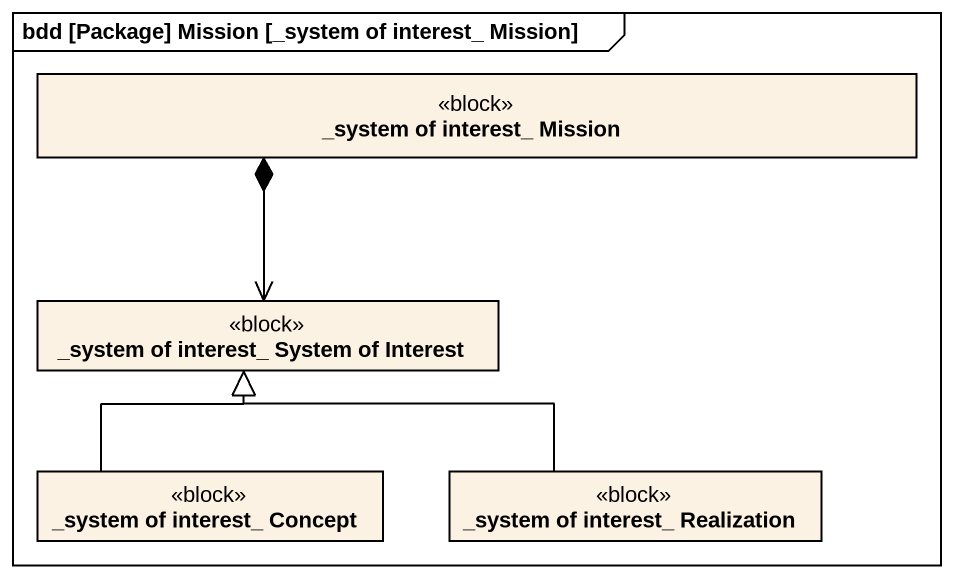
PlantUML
@startuml
mainframe bdd [Package] Mission [_system of interest_ Mission]
hide circle
hide empty members
class "_system of interest_ Mission" as system_of_interest_Mission <<block>>
class "_system of interest_ System of Interest" as system_of_interest_System <<block>>
class "_system of interest_ Concept" as system_of_interest_Concept <<block>>
class "_system of interest_ Realization" as system_of_interest <<block>>
system_of_interest_Mission *--> system_of_interest_System
system_of_interest_Concept -up-|> system_of_interest_System
system_of_interest -left-|> system_of_interest_System
@enduml
